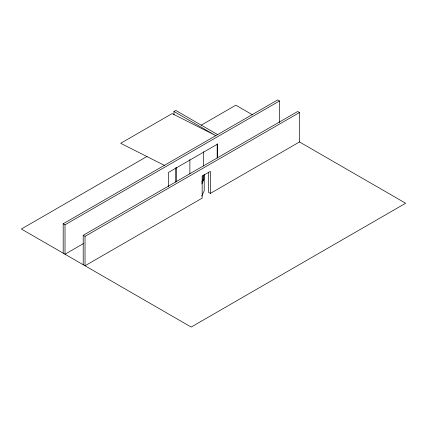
<?xml version="1.0" encoding="UTF-8"?>
<svg xmlns="http://www.w3.org/2000/svg" width="427" height="427" viewBox="0 0 427 427"><rect width="100%" height="100%" fill="white"/><g stroke="black" fill="none" stroke-linecap="round" stroke-linejoin="round"><path stroke-width="0.64" d="M202.601 180.263L202.644 179.671L202.676 179.97M202.932 180.37L203.033 179.73M201.709 182.11L203.022 179.292L203.022 175.433M201.795 183.936L203.892 179.425L203.892 174.921M201.757 196.057L204.213 190.773L204.213 174.558M173.965 114.762L173.965 111.49L175.785 110.438L217.626 134.601M147.032 156.447L21.35 229.011L191.179 327.061L405.65 203.241L299.364 141.876M201.229 125.159L235.821 105.191L252.57 114.863M63.196 253.174L63.196 223.759L277.667 99.939L279.482 100.985L279.482 122.554M63.196 223.759L65.016 224.81L279.482 100.985M83.206 264.724L83.206 235.314L297.678 111.49L299.498 112.541L299.498 141.951L210.351 193.42L208.531 192.369L208.531 172.257M83.206 235.314L85.026 236.366L299.498 112.541M83.414 243.598L65.016 254.22L65.016 224.81M203.022 179.292L203.892 179.425M202.686 179.81L203.076 179.874M202.515 180.178L202.905 180.237M164.358 165.356L120.692 143.296L172.145 113.593L215.806 135.647L173.965 111.49M217.626 157.675L217.626 144.054L168.532 172.396L168.532 186.668M217.172 143.792L217.172 158.065M210.351 193.42L210.351 171.36L202.163 176.089L202.163 198.149L85.026 265.775L85.026 236.366M203.53 151.67L203.53 165.943M189.882 159.543L189.882 173.821M176.239 167.421L176.239 181.694M175.785 167.811L175.785 182.083"/></g></svg>
